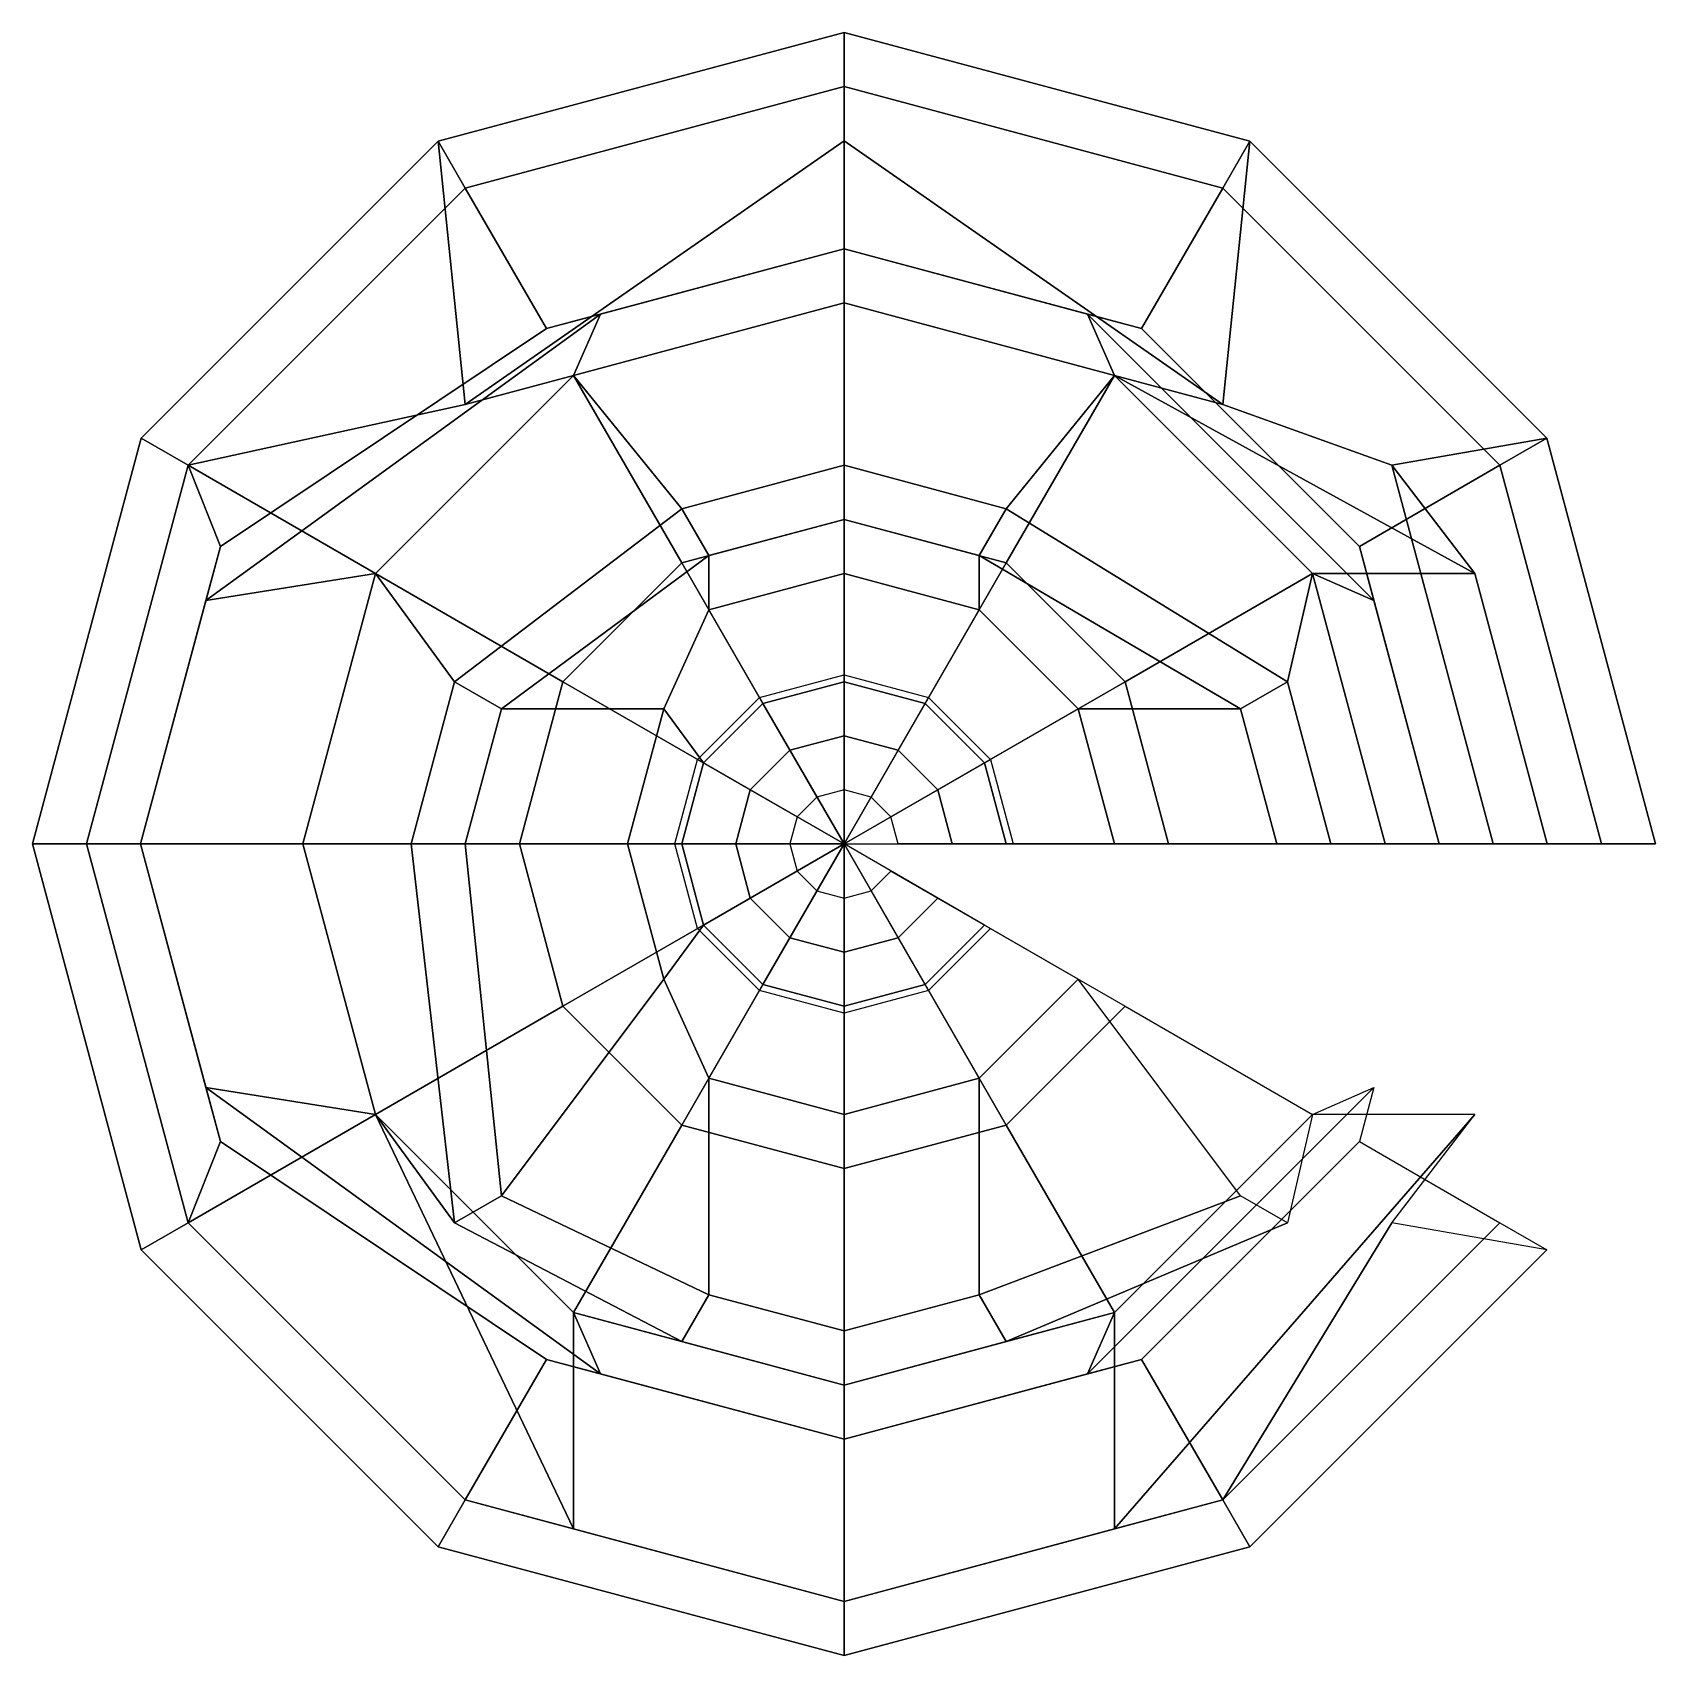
# Model space of a CAD drawing. Extents: x -180.86 to -180.068, y 2612.452 to 2613.243.
import ezdxf

# ---------------------------------------------------------------- set-up
doc = ezdxf.new("R2010")
doc.units = 0
doc.header["$LTSCALE"] = 30
doc.header["$MEASUREMENT"] = 0
doc.layers.add('3D', color=4, linetype='CONTINUOUS')

msp = doc.modelspace()

# ---------------------------------------------------------------- meshes
at = {"layer": '3D', "color": 124}
mesh = msp.add_polymesh((12, 15), dxfattribs=dict(at, m_close=True))
for k, corner in enumerate([(-180.46397, 2612.84748, 2.37319), (-180.38487, 2612.84748, 2.26771), (-180.33213, 2612.84748, 2.16224), (-180.25302, 2612.84748, 2.00402), (-180.22665, 2612.84748, 1.97766), (-180.20028, 2612.84748, 1.76671), (-180.12118, 2612.84748, 1.66123), (-180.14755, 2612.84748, 1.39754), (-180.06844, 2612.84748, 1.18659), (-180.09481, 2612.84748, 1.10749), (-180.17392, 2612.84748, 1.00201), (-180.17392, 2612.84748, 0.79106), (-180.20028, 2612.84748, 0.65922), (-180.30576, 2612.84748, 0.52737), (-180.4376, 2612.84748, 0.50101), (-180.46397, 2612.84748, 2.37319), (-180.39546, 2612.88703, 2.26771), (-180.34979, 2612.9134, 2.16224), (-180.27069, 2612.9134, 2.00402), (-180.24785, 2612.92659, 1.97766), (-180.23561, 2612.97932, 1.76671), (-180.15651, 2612.97932, 1.66123), (-180.19701, 2613.03206, 1.39754), (-180.12143, 2613.04525, 1.18659), (-180.14427, 2613.03206, 1.10749), (-180.21278, 2612.99251, 1.00201), (-180.20571, 2612.96614, 0.79106), (-180.23561, 2612.97932, 0.65922), (-180.32696, 2612.92659, 0.52737), (-180.44114, 2612.86066, 0.50101), (-180.46397, 2612.84748, 2.37319), (-180.42442, 2612.91599, 2.26771), (-180.39805, 2612.96166, 2.16224), (-180.39805, 2612.98803, 1.97766), (-180.38487, 2613.01086, 1.95129), (-180.33213, 2613.07584, 1.76671), (-180.33213, 2613.07584, 1.63486), (-180.27939, 2613.06171, 1.37118), (-180.26621, 2613.19002, 1.18659), (-180.27939, 2613.16718, 1.10749), (-180.31894, 2613.09868, 1.00201), (-180.34531, 2613.10574, 0.87017), (-180.33213, 2613.07584, 0.65922), (-180.38487, 2612.9845, 0.52737), (-180.45079, 2612.87032, 0.50101), (-180.46397, 2612.84748, 2.37319), (-180.46397, 2612.92659, 2.26771), (-180.46397, 2612.97932, 2.16224), (-180.46397, 2613.00569, 1.97766), (-180.46397, 2613.03206, 1.95129), (-180.46397, 2613.11117, 1.76671), (-180.46397, 2613.11117, 1.63486), (-180.46397, 2613.19027, 1.37118), (-180.46397, 2613.24301, 1.18659), (-180.46397, 2613.21664, 1.10749), (-180.46397, 2613.13754, 1.00201), (-180.46397, 2613.13754, 0.87017), (-180.46397, 2613.11117, 0.65922), (-180.46397, 2613.00569, 0.52737), (-180.46397, 2612.87385, 0.50101), (-180.46397, 2612.84748, 2.37319), (-180.50353, 2612.91599, 2.26771), (-180.52989, 2612.96166, 2.16224), (-180.52989, 2612.98803, 1.97766), (-180.54308, 2613.01086, 1.95129), (-180.59582, 2613.07584, 1.76671), (-180.59582, 2613.07584, 1.63486), (-180.64855, 2613.06171, 1.37118), (-180.66174, 2613.19002, 1.18659), (-180.64855, 2613.16718, 1.10749), (-180.609, 2613.09868, 1.00201), (-180.58263, 2613.10574, 0.87017), (-180.59582, 2613.07584, 0.65922), (-180.54308, 2612.9845, 0.52737), (-180.47716, 2612.87032, 0.50101), (-180.46397, 2612.84748, 2.37319), (-180.53248, 2612.88703, 2.26771), (-180.55178, 2612.9134, 2.16224), (-180.63089, 2612.9134, 2.03039), (-180.65373, 2612.92659, 2.00402), (-180.69233, 2612.97932, 1.76671), (-180.69233, 2612.97932, 1.63486), (-180.78368, 2613.03206, 1.42391), (-180.80651, 2613.04525, 1.18659), (-180.78368, 2613.03206, 1.10749), (-180.76791, 2612.99251, 1.00201), (-180.77497, 2612.96614, 0.76469), (-180.69233, 2612.97932, 0.65922), (-180.60099, 2612.92659, 0.52737), (-180.48681, 2612.86066, 0.50101), (-180.46397, 2612.84748, 2.37319), (-180.54308, 2612.84748, 2.26771), (-180.56945, 2612.84748, 2.16224), (-180.64855, 2612.84748, 2.03039), (-180.67492, 2612.84748, 2.00402), (-180.72766, 2612.84748, 1.76671), (-180.72766, 2612.84748, 1.63486), (-180.83313, 2612.84748, 1.42391), (-180.8595, 2612.84748, 1.18659), (-180.83313, 2612.84748, 1.10749), (-180.80677, 2612.84748, 1.00201), (-180.80677, 2612.84748, 0.76469), (-180.72766, 2612.84748, 0.65922), (-180.62218, 2612.84748, 0.52737), (-180.49034, 2612.84748, 0.50101), (-180.46397, 2612.84748, 2.37319), (-180.53248, 2612.80793, 2.26771), (-180.55178, 2612.78156, 2.16224), (-180.63089, 2612.67608, 2.08313), (-180.65373, 2612.6629, 2.05676), (-180.69233, 2612.71564, 1.76671), (-180.69233, 2612.71564, 1.63486), (-180.78368, 2612.6629, 1.42391), (-180.80651, 2612.64971, 1.18659), (-180.78368, 2612.6629, 1.10749), (-180.76791, 2612.70245, 1.00201), (-180.77497, 2612.72882, 0.76469), (-180.69233, 2612.71564, 0.65922), (-180.60099, 2612.76837, 0.52737), (-180.48681, 2612.8343, 0.50101), (-180.46397, 2612.84748, 2.37319), (-180.50353, 2612.77897, 2.26771), (-180.52989, 2612.7333, 2.16224), (-180.52989, 2612.62782, 2.05676), (-180.54308, 2612.60499, 2.03039), (-180.59582, 2612.61912, 1.76671), (-180.59582, 2612.51364, 1.6876), (-180.64855, 2612.52778, 1.42391), (-180.66174, 2612.50494, 1.18659), (-180.64855, 2612.52778, 1.10749), (-180.609, 2612.59628, 1.00201), (-180.58263, 2612.58922, 0.81743), (-180.59582, 2612.61912, 0.65922), (-180.54308, 2612.71046, 0.52737), (-180.47716, 2612.82464, 0.50101), (-180.46397, 2612.84748, 2.37319), (-180.46397, 2612.76837, 2.26771), (-180.46397, 2612.71564, 2.16224), (-180.46397, 2612.61016, 2.05676), (-180.46397, 2612.58379, 2.03039), (-180.46397, 2612.58379, 1.76671), (-180.46397, 2612.47832, 1.6876), (-180.46397, 2612.47832, 1.42391), (-180.46397, 2612.45195, 1.18659), (-180.46397, 2612.47832, 1.10749), (-180.46397, 2612.55742, 1.00201), (-180.46397, 2612.55742, 0.81743), (-180.46397, 2612.58379, 0.65922), (-180.46397, 2612.68927, 0.52737), (-180.46397, 2612.82111, 0.50101), (-180.46397, 2612.84748, 2.37319), (-180.42442, 2612.77897, 2.26771), (-180.39805, 2612.7333, 2.16224), (-180.39805, 2612.62782, 2.05676), (-180.38487, 2612.60499, 2.03039), (-180.33213, 2612.61912, 1.76671), (-180.33213, 2612.51364, 1.6876), (-180.27939, 2612.52778, 1.42391), (-180.26621, 2612.50494, 1.18659), (-180.27939, 2612.52778, 1.10749), (-180.31894, 2612.59628, 1.00201), (-180.34531, 2612.58922, 0.81743), (-180.33213, 2612.61912, 0.65922), (-180.38487, 2612.71046, 0.52737), (-180.45079, 2612.82464, 0.50101), (-180.46397, 2612.84748, 2.37319), (-180.39546, 2612.80793, 2.26771), (-180.34979, 2612.78156, 2.16224), (-180.27069, 2612.67608, 2.05676), (-180.24785, 2612.6629, 2.03039), (-180.23561, 2612.71564, 1.76671), (-180.15651, 2612.71564, 1.66123), (-180.19701, 2612.6629, 1.39754), (-180.12143, 2612.64971, 1.18659), (-180.14427, 2612.6629, 1.10749), (-180.21278, 2612.70245, 1.00201), (-180.20571, 2612.72882, 0.79106), (-180.23561, 2612.71564, 0.65922), (-180.32696, 2612.76837, 0.52737), (-180.44114, 2612.8343, 0.50101)]):
    mesh.set_mesh_vertex(divmod(k, 15), corner)
at = {"layer": '3D', "color": 34}
mesh = msp.add_polymesh((2, 12), dxfattribs=dict(at, n_close=True))
for k, corner in enumerate([(-180.41123, 2612.84748, 0.13193), (-180.4183, 2612.87385, 0.13193), (-180.4376, 2612.89315, 0.13193), (-180.46397, 2612.90022, 0.13193), (-180.49034, 2612.89315, 0.13193), (-180.50964, 2612.87385, 0.13193), (-180.51671, 2612.84748, 0.13193), (-180.50964, 2612.82111, 0.13193), (-180.49034, 2612.80181, 0.13193), (-180.46397, 2612.79474, 0.13193), (-180.4376, 2612.80181, 0.13193), (-180.4183, 2612.82111, 0.13193), (-180.38157, 2612.84748), (-180.39261, 2612.88868), (-180.42277, 2612.91884), (-180.46397, 2612.92988), (-180.50517, 2612.91884), (-180.53533, 2612.88868), (-180.54637, 2612.84748), (-180.53533, 2612.80628), (-180.50517, 2612.77612), (-180.46397, 2612.76508), (-180.42277, 2612.77612), (-180.39261, 2612.80628)]):
    mesh.set_mesh_vertex(divmod(k, 12), corner)
mesh = msp.add_polymesh((2, 12), dxfattribs=dict(at, n_close=True))
for k, corner in enumerate([(-180.4376, 2612.84748, 0.53047), (-180.44114, 2612.86066, 0.53047), (-180.45079, 2612.87032, 0.53047), (-180.46397, 2612.87385, 0.53047), (-180.47716, 2612.87032, 0.53047), (-180.48681, 2612.86066, 0.53047), (-180.49034, 2612.84748, 0.53047), (-180.48681, 2612.8343, 0.53047), (-180.47716, 2612.82464, 0.53047), (-180.46397, 2612.82111, 0.53047), (-180.45079, 2612.82464, 0.53047), (-180.44114, 2612.8343, 0.53047), (-180.41123, 2612.84748, 0.13193), (-180.4183, 2612.87385, 0.13193), (-180.4376, 2612.89315, 0.13193), (-180.46397, 2612.90022, 0.13193), (-180.49034, 2612.89315, 0.13193), (-180.50964, 2612.87385, 0.13193), (-180.51671, 2612.84748, 0.13193), (-180.50964, 2612.82111, 0.13193), (-180.49034, 2612.80181, 0.13193), (-180.46397, 2612.79474, 0.13193), (-180.4376, 2612.80181, 0.13193), (-180.4183, 2612.82111, 0.13193)]):
    mesh.set_mesh_vertex(divmod(k, 12), corner)

doc.saveas('drawing.dxf')
